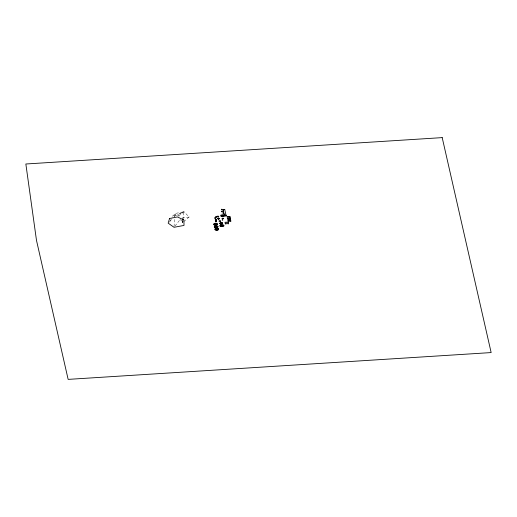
<?xml version="1.0" encoding="UTF-8"?>
<svg xmlns="http://www.w3.org/2000/svg" width="517" height="517" viewBox="0 0 517 517"><rect width="100%" height="100%" fill="white"/><g stroke="black" fill="none" stroke-linecap="round" stroke-linejoin="round"><path stroke-width="0.39" stroke-dasharray="2.58 1.94" d="M222.013 209.178C220.197 209.618 223.195 210.458 221.929 209.217M222.291 209.553L221.748 209.081M222.019 209.256L221.864 208.9M221.929 212.707L222.026 213.153M222.278 209.372L221.438 209.495L221.793 209.333M174.074 226.543L174.423 218.284M222.103 212.61L222.329 213.256M182.844 220.332L182.533 222.678L180.42 219.447M182.947 219.544L183.974 211.718L175.948 213.327L171.301 217.095M222.11 213.191L222.258 212.649M174.488 216.778L175.948 213.327L173.512 216.403M221.438 209.495L221.896 209.65M170.112 220.707L171.566 218.865M175.005 226.071L179.832 219.964M169.221 222.103L172.381 218.911M183.729 221.651L189.086 217.011L183.974 211.718L172.445 217.146M178.617 215.983L183.974 211.718L177.454 214.93L179.334 216.429M182.062 218.019L189.086 217.011M182.488 220.533L182.921 221.935M181.906 220.404L182.533 222.678L182.184 220.559"/><path stroke-width="0.78" d="M221.121 215.305L223.157 215.078L220.817 215.104L221.03 215.744L223.325 215.822L223.124 216.416L221.037 216.293L221.405 216.52M221.186 215.757C220.093 216.19 224.63 216.397 223.06 216.125M222.846 215.117L222.956 215.673M214.936 218.264C214.775 216.591 218.555 215.369 218.743 216.765A2.695 1.525 0.8 0 0 215.731 218.29L214.936 218.142M219.809 223.551L220.345 222.62L219.809 223.551L220.656 224.191L222.039 224.1L222.581 223.376L221.735 222.53L221.425 223.202L222.039 223.111L221.425 223.157M220.643 223.564L221.076 223.809L220.184 223.525L220.61 223.092M220.352 223.35L220.578 222.795M220.184 223.525L220.578 222.704L221.005 222.846M220.656 224.191L219.809 223.344M220.849 222.685L221.16 223.137M221.315 222.788L222.581 223.376M221.541 223.777L222.207 223.098L221.812 223.764L221.231 223.46L221.076 223.809M221.593 223.008L221.586 222.64M222.039 224.1L222.581 223.17M223.428 218.316L223.525 218.743L222.2 218.775M222.161 219.848C222.058 220.604 223.544 219.628 222.439 219.945M223.402 218.226L222.084 218.258L222.2 218.827M230.039 217.974L229.794 216.461M219.958 225.36C222.161 224.811 219.88 228.488 219.983 225.276M221.535 225.218C223.202 224.481 222.019 228.372 221.528 225.283M223.073 225.115C225.199 224.514 222.963 228.262 223.098 225.031M220.753 225.341C222.581 224.43 220.959 228.579 220.785 225.212M222.31 225.218C224.242 224.313 222.426 228.462 222.342 225.089M221.334 216.196L221.366 216.526L221.302 215.88M218.465 218.865L219.557 218.646L218.898 218.394A1.855 1.047 0.8 0 0 218.168 218.439L217.696 218.613L218.045 218.672M218.329 218.142L218.116 218.504A1.855 1.047 0.8 0 0 218.219 218.911L218.801 219.195L219.092 218.827A1.855 1.047 0.8 0 0 218.988 218.42L218.659 218.109M216.138 219.647L216.377 220.152L215.363 220.216L215.356 219.699M216.216 220.003L216.449 220.617L215.434 220.675L215.35 219.77M216.274 220.656L216.513 221.16L215.499 221.224L215.492 220.701M224.74 209.501L222.956 209.618L224.43 216.08L226.207 215.964L224.74 209.501L222.956 209.618M217.974 218.413L217.67 218.756L218.31 218.937A1.855 1.047 0.8 0 0 219.04 218.891M218.245 218.219L218.659 218.148M223.053 209.682L224.313 215.201L225.948 215.098L226.207 215.964M228.436 216.487L229.865 216.397M229.768 216.778L227.008 216.933L229.858 216.752L230.143 217.993L227.293 218.174M215.311 219.803L216.248 219.744M215.285 219.861L216.3 219.796M215.415 220.1L216.377 220.152M215.35 220.326L216.364 220.261M216.449 220.617L215.415 220.236M216.332 220.701L215.466 220.753L215.537 221.089L216.513 221.16M215.415 220.869L216.429 220.804M228.016 221.366L230.866 221.186L230.582 219.945L227.732 220.126L230.492 219.971L230.763 221.166M220.345 222.827L221.735 222.743M220.578 223.001L222.2 223.402M221.812 223.719L220.804 223.783L220.19 223.228M220.656 223.977L222.045 223.893M221.463 223.318L221.916 223.622L221.463 223.363L222.097 223.376L221.735 223.021M218.775 216.319L218.336 216.3A3.49 1.971 0.8 0 0 214.956 218.012M219.169 218.348L219.538 218.575M221.586 222.73L222.2 223.234M182.352 218.827L183.38 219.622M230.136 218.387L230.408 219.583M227.377 218.562L230.227 218.361L230.511 219.602L227.654 219.783M224.313 215.201L224.43 216.08M216.326 224.572A1.28 0.724 0.8 0 1 216.035 224.662M215.053 224.649A1.28 0.724 0.8 0 1 214.762 224.552M214.529 224.417A1.28 0.724 0.8 0 1 214.361 224.255M214.277 223.88A1.28 0.724 0.8 0 1 214.536 223.538M216.371 224.003A0.86 0.485 0.8 0 1 215.188 224.288A0.86 0.485 0.8 0 1 214.82 223.583M216.313 223.628A0.86 0.485 0.8 0 1 216.39 223.751M217.392 226.44A1.28 0.724 0.8 0 1 217.302 226.808M216.901 227.105A1.28 0.724 0.8 0 1 216.61 227.196M215.951 227.234A1.28 0.724 0.8 0 1 215.343 227.086M215.104 226.95A1.28 0.724 0.8 0 1 214.936 226.782M214.852 226.601A1.28 0.724 0.8 0 1 214.943 226.233M216.888 226.162A0.86 0.485 0.8 0 1 216.203 226.866A0.86 0.485 0.8 0 1 215.305 226.226M217.528 228.766A0.86 0.485 0.8 0 1 216.765 229.348A0.86 0.485 0.8 0 1 215.828 228.831M217.954 229.109A1.28 0.724 0.8 0 1 217.87 229.29M217.463 229.587A1.28 0.724 0.8 0 1 217.172 229.677M216.849 229.722A1.28 0.724 0.8 0 1 215.906 229.567M215.673 229.432A1.28 0.724 0.8 0 1 215.505 229.264M215.421 229.083A1.28 0.724 0.8 0 1 215.505 228.714M218.31 218.633L218.898 218.685L218.31 218.633M221.315 211.24L222.342 211.324L221.315 211.24M169.557 218.504L168.167 223.17L174.042 227.293L184.013 225.431L183.897 220.016L177.428 216.927L169.557 218.504M214.361 224.546L213.838 224.662A1.842 1.04 0.8 0 0 215.776 225.322L215.705 225.005A1.28 0.724 0.8 0 1 214.361 224.546M217.243 223.906L216.726 224.023A1.28 0.724 0.8 0 0 215.376 223.564L215.305 223.247A1.842 1.04 0.8 0 1 217.243 223.906M214.936 227.079L214.413 227.196A1.842 1.04 0.8 0 0 216.352 227.848L216.28 227.538A1.28 0.724 0.8 0 1 214.936 227.079M217.825 226.44L217.302 226.556A1.28 0.724 0.8 0 0 215.957 226.097L215.886 225.78A1.842 1.04 0.8 0 1 217.825 226.44M215.499 229.561L214.982 229.677A1.842 1.04 0.8 0 0 216.92 230.33L216.849 230.013A1.28 0.724 0.8 0 1 215.499 229.561M218.387 228.915L217.87 229.031A1.28 0.724 0.8 0 0 216.52 228.579L216.449 228.262A1.842 1.04 0.8 0 1 218.387 228.915M220.287 221.509L220.074 221.554A0.885 0.504 0.8 0 1 218.982 220.959A0.885 0.504 0.8 0 1 220.378 220.662A0.885 0.504 0.8 0 1 220.287 221.509M442.197 137.619L25.85 163.999L36.487 240.36L68.147 379.381L491.15 352.575L442.197 137.619M216.468 221.354L215.453 221.418L215.537 221.774L216.552 221.709L216.468 221.354M228.217 222.09L224.985 222.297L225.373 223.997L226.181 223.945L226.013 223.202L227.629 223.098L227.797 223.842L228.604 223.796L228.217 222.09M214.271 224.365L213.715 224.397A1.842 1.04 0.8 0 1 214.839 223.312L215.053 223.609A1.28 0.724 0.8 0 0 214.271 224.365M217.373 224.171L216.81 224.204A1.28 0.724 0.8 0 1 216.028 224.96L216.242 225.25A1.842 1.04 0.8 0 0 217.373 224.171M214.852 226.898L214.29 226.931A1.842 1.04 0.8 0 1 215.421 225.845L215.634 226.142A1.28 0.724 0.8 0 0 214.852 226.898M217.948 226.698L217.386 226.737A1.28 0.724 0.8 0 1 216.604 227.493L216.817 227.784A1.842 1.04 0.8 0 0 217.948 226.698M215.415 229.38L214.859 229.412A1.842 1.04 0.8 0 1 215.983 228.327L216.196 228.624A1.28 0.724 0.8 0 0 215.415 229.38M218.51 229.18L217.954 229.218A1.28 0.724 0.8 0 1 217.172 229.968L217.386 230.265A1.842 1.04 0.8 0 0 218.51 229.18M215.078 224.688A0.86 0.485 0.8 0 0 216.403 224.313A0.86 0.485 0.8 0 0 215.143 223.848A0.86 0.485 0.8 0 0 215.078 224.688M215.66 227.222A0.86 0.485 0.8 0 0 216.978 226.847A0.86 0.485 0.8 0 0 215.718 226.381A0.86 0.485 0.8 0 0 215.66 227.222M216.222 229.703A0.86 0.485 0.8 0 0 217.541 229.328A0.86 0.485 0.8 0 0 216.287 228.863A0.86 0.485 0.8 0 0 216.222 229.703"/></g></svg>
